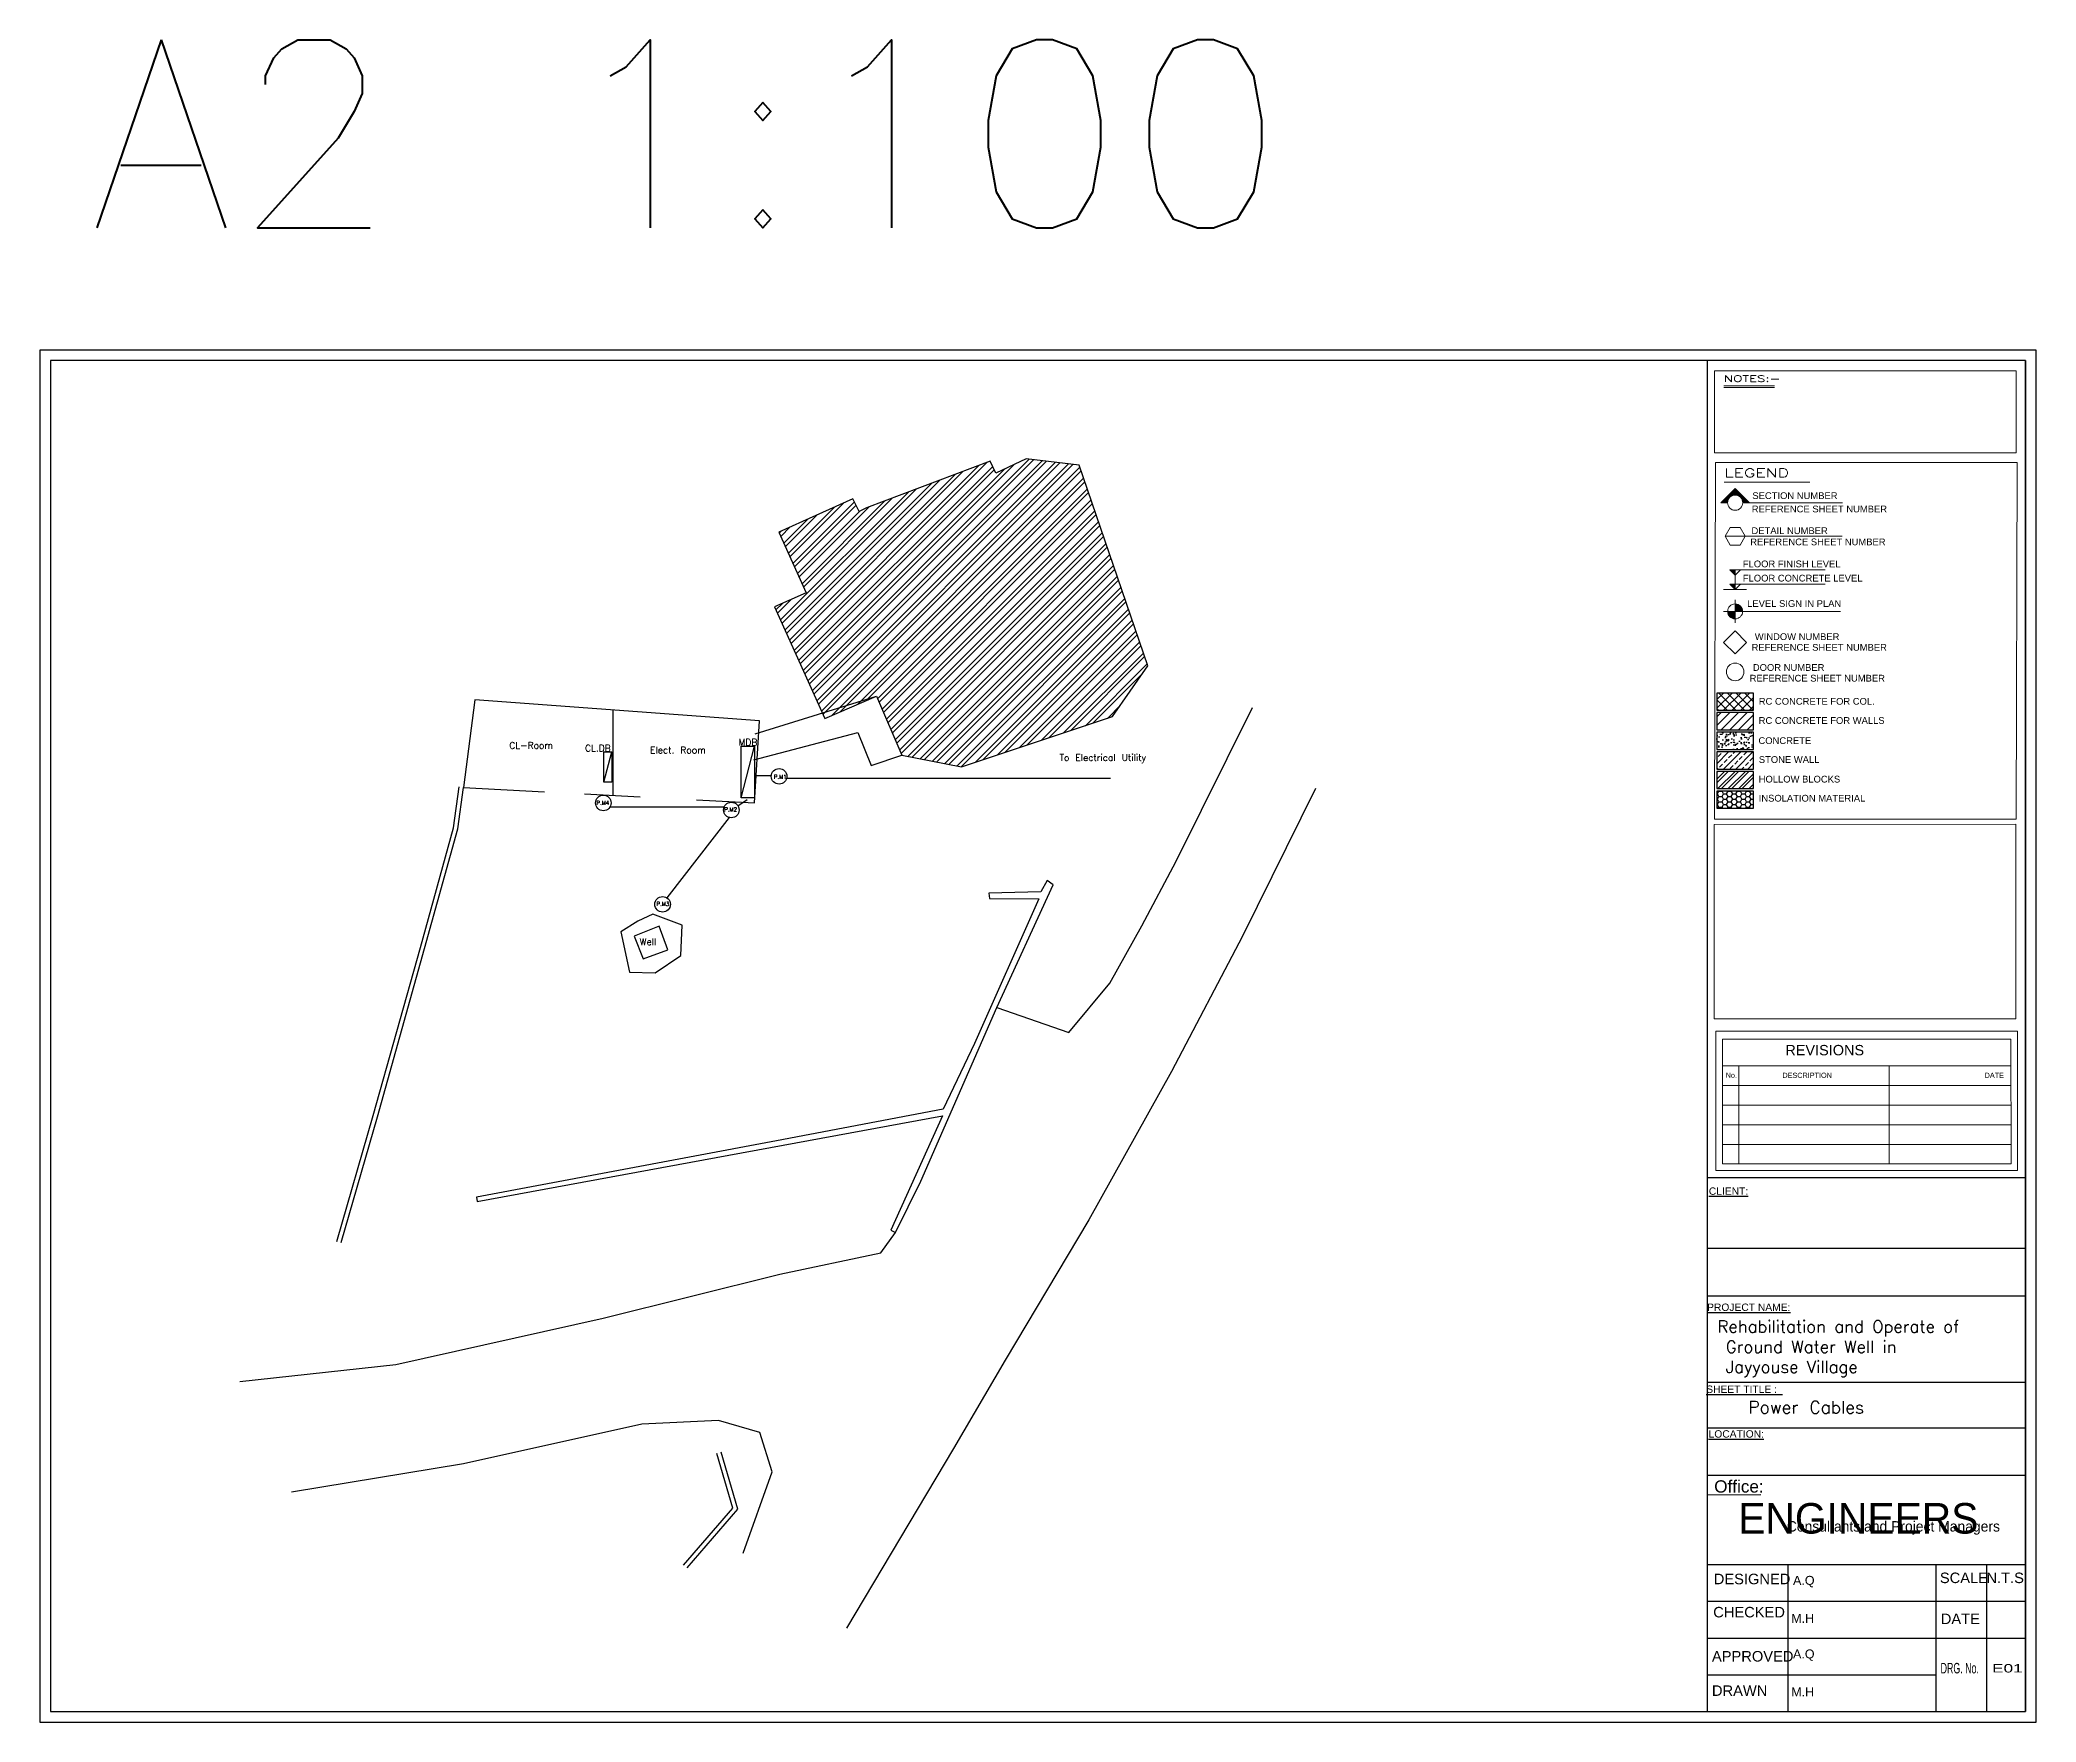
# Model space of a CAD drawing. Header units: inches. Extents: x 191440 to 383551, y 141448 to 284946.
# Drawn here: x 191784 to 191841.5, y 141612 to 141660.4 of the extents above; entities that cross this region are included whole.
import ezdxf
from ezdxf.enums import TextEntityAlignment as Align

# ---------------------------------------------------------------- set-up
doc = ezdxf.new("R2010")
doc.units = ezdxf.units.IN
doc.header["$MEASUREMENT"] = 0
for name, color, linetype in [('AS', 3, 'Continuous'), ('dim-f', 8, 'Continuous'), ('HOME', 8, 'Continuous'), ('I - Outline', 60, 'Continuous'), ('VP', 7, 'Continuous'), ('WALL', 7, 'Continuous')]:
    doc.layers.add(name, color=color, linetype=linetype)
doc.styles.add('5MM', font='simplex.shx', dxfattribs={"height": 1.25})
doc.styles.add('ROMAND10', font='ROMAND.shx', dxfattribs={"height": 0.2})
doc.styles.add('ROMANT', font='ROMAND.SHX')
doc.styles.get("Standard").update_dxf_attribs({"font": 'txt.shx', "height": 0.2})
doc.styles.add('STYLE7', font='swissi.ttf')

# ---------------------------------------------------------------- blocks, each defined once
blk = doc.blocks.new('engineers')
at = {"layer": 'dim-f', "char_height": 1.25, "attachment_point": 1, "style": '5MM'}
for s, width, insert in [('\\pt0.5;{\\fGill Sans MT|b0|i0|c0|p34;\\H1.08x;\\C30;\\c2254834;ENGINEERS\\P\\ptz;   \\P\\H0.92593x;  }', 116.5, (16.033, 18.44)), ('{\\fGill Sans MT|b0|i0|c0|p34;\\H1.08x;\\C152;\\c12285479; \\H0.34074x;Consultants and Project Managers}', 11.50217, (17.683, 17.64))]:
    blk.add_mtext_dynamic_manual_height_columns(s, width=width, gutter_width=6.25, heights=[0], dxfattribs=dict(at, insert=insert))

msp = doc.modelspace()

# ---------------------------------------------------------------- hatches: boundary and pattern name
at = {"layer": 'HOME'}
h = msp.add_hatch(dxfattribs=at)
h.set_pattern_fill('ANSI32', color=256, scale=0.03136)
h.set_pattern_definition([(45, (93567.40992, 27443.40144), (-0.21121562397, 0.21121562397), []), (45, (93567.55073, 27443.40144), (-0.21121562397, 0.21121562397), [])])
h.paths.add_polyline_path([(191807.81048, 141646.96187), (191807.60048, 141646.85668), (191807.41633, 141647.22431), (191805.28147, 141646.25953), (191806.06856, 141644.51786), (191805.15731, 141644.10605), (191806.60653, 141640.89921), (191808.09906, 141641.53857), (191808.82832, 141639.83619), (191810.54943, 141639.50387), (191814.90036, 141640.9492), (191815.91147, 141642.41214), (191813.93692, 141648.19254), (191812.41196, 141648.36887), (191811.53403, 141647.96233), (191811.37473, 141648.30634)])
at = {"layer": 'I - Outline'}
h = msp.add_hatch(dxfattribs=at)
h.set_pattern_fill('ANSI37', color=8, scale=1.411978)
h.set_pattern_definition([(45, (190929.97985, 141614.73076), (-0.124802422, 0.124802422), []), (135, (190929.97985, 141614.73076), (-0.124802422, -0.124802422), [])])
h.paths.add_polyline_path([(191833.36352, 141641.62894), (191832.30454, 141641.62894), (191832.30454, 141641.13475), (191833.36352, 141641.13475)])
h = msp.add_hatch(dxfattribs=at)
h.set_pattern_fill('ANSI31', color=8, scale=1.411978)
h.set_pattern_definition([(45, (190929.97985, 141614.73076), (-0.124802422, 0.124802422), [])])
h.paths.add_polyline_path([(191833.36352, 141640.56996), (191833.36352, 141641.06415), (191832.30454, 141641.06415), (191832.30454, 141640.56996)])
h = msp.add_hatch(dxfattribs=at)
h.set_pattern_fill('AR-CONC', color=8, scale=0.042359)
h.set_pattern_definition([(50, (190929.97985, 141614.73076), (0.30382673, -0.026581394), [0.03176951, -0.34946461]), (355, (190929.97985, 141614.73076), (-0.05877416, 0.31862367), [0.02541561, -0.27957169]), (100.451444, (190930.00517, 141614.72854), (0.24505257, 0.29204228), [0.02699993, -0.29699922]), (46.1842, (190929.97985, 141614.81548), (0.45207645, -0.07011289), [0.04765426, -0.52419691]), (96.635635, (190930.01753, 141614.80964), (0.3959167, 0.41263027), [0.04049992, -0.44549908]), (351.184164, (190929.97985, 141614.8155), (0.3959167, 0.41263027), [0.03812341, -0.41935753]), (21, (190930.02221, 141614.7943), (0.25284593, -0.17054673), [0.03176951, -0.34946461]), (326, (190930.0222, 141614.7943), (0.10306678, 0.30716882), [0.02541561, -0.27957169]), (71.451445, (190930.04328, 141614.7801), (0.35591271, 0.13662209), [0.02699993, -0.29699922]), (37.5, (190929.97985, 141614.73076), (0.005150835, 0.141011662), [0, -0.27618294, 0, -0.283807623, 0, -0.28063067]), (7.5, (190929.97985, 141614.73076), (0.111434537, 0.167070224), [0, -0.161812704, 0, -0.269829038, 0, -0.10695735]), (327.5, (190929.88539, 141614.73076), (0.226123696, -0.009554096), [0, -0.105898367, 0, -0.330402904, 0, -0.438419238]), (317.5, (190929.84303, 141614.73076), (0.24703385, 0.042403816), [0, -0.137667877, 0, -0.219421416, 0, -0.3113412])])
h.paths.add_polyline_path([(191833.36352, 141640.49936), (191832.30454, 141640.49936), (191832.30454, 141640.00517), (191833.36352, 141640.00517)])
h = msp.add_hatch(dxfattribs=at)
h.set_pattern_fill('ANSI33', color=8, scale=0.988385)
h.set_pattern_definition([(45, (190929.97985, 141614.73076), (-0.17472339, 0.17472339), []), (45, (190930.15458, 141614.73076), (-0.17472339, 0.17472339), [0.123548094, -0.061774047])])
h.paths.add_polyline_path([(191833.36352, 141639.93457), (191832.30454, 141639.93457), (191832.30454, 141639.44038), (191833.36352, 141639.44038)])
h = msp.add_hatch(dxfattribs=at)
h.set_pattern_fill('ANSI32', color=8, scale=0.564791)
h.set_pattern_definition([(45, (190929.97985, 141614.73076), (-0.149762906, 0.149762906), []), (45, (190930.0797, 141614.73076), (-0.149762906, 0.149762906), [])])
h.paths.add_polyline_path([(191833.36352, 141639.36978), (191832.30454, 141639.36978), (191832.30454, 141638.87559), (191833.36352, 141638.87559)])
h = msp.add_hatch(dxfattribs=at)
h.set_pattern_fill('HONEY', color=8, scale=0.705989)
h.set_pattern_definition([(0, (190929.979854, 141614.73076), (0.132372958, 0.076425563), [0.088248639, -0.176497278]), (120, (190929.979854, 141614.73076), (-0.132372958, 0.076425563), [0.088248639, -0.176497278]), (60, (190929.979854, 141614.73076), (0, 0.152851126), [-0.176497278, 0.088248639])])
h.paths.add_polyline_path([(191833.36352, 141638.80499), (191832.30454, 141638.80499), (191832.30454, 141638.3108), (191833.36352, 141638.3108)])

# ---------------------------------------------------------------- linework, layer by layer
msp.add_lwpolyline([(191841.5, 141651.5), (191784, 141651.5), (191784, 141612), (191841.5, 141612), (191841.5, 141651.5)])
msp.add_lwpolyline([(191841.2, 141651.2), (191784.3, 141651.2), (191784.3, 141612.3), (191841.2, 141612.3)], close=True)
at = {"layer": 'AS', "flags": 128}
for points, elevation in [([(191789.76, 141621.8104), (191794.25344, 141622.2968), (191800.2208, 141623.62928), (191805.31072, 141624.89584), (191808.22592, 141625.50896), (191808.6464, 141626.092), (191809.37408, 141627.57424), (191811.568, 141632.572), (191813.63426, 141631.85855), (191814.816, 141633.27792), (191815.74208, 141634.92464), (191816.73152, 141636.78448), (191818.92672, 141641.212)], 141.2896), ([(191820.74816, 141638.876), (191818.63808, 141634.6296), (191816.59072, 141630.73008), (191814.21568, 141626.45808), (191811.79968, 141622.42416), (191810.31872, 141619.87312), (191807.2352, 141614.7)], 142.5856), ([(191804.2528, 141616.86512), (191805.088, 141619.2056), (191804.74032, 141620.33259), (191803.5456, 141620.67824), (191801.34016, 141620.58096), (191796.20224, 141619.43344), (191791.24864, 141618.61872)], 142.30336)]:
    msp.add_lwpolyline(points, dxfattribs=dict(at, elevation=elevation))
at = {"layer": 'HOME'}
msp.add_line((191800.50389, 141641.13994), (191800.50389, 141638.68262), dxfattribs=at)
at = {"layer": 'HOME', "color": 41, "true_color": 0xf4ee51}
for p, q in [((191800.24304, 141639.06077), (191800.47076, 141639.93146)), ((191804.19481, 141638.60991), (191804.58416, 141640.09861))]:
    msp.add_line(p, q, dxfattribs=at)
at = {"layer": 'HOME', "color": 240, "true_color": 0xed1f24}
for p, q in [((191805.07335, 141639.24529), (191804.60997, 141639.24529)), ((191805.51178, 141639.18152), (191814.84235, 141639.18152)), ((191803.72032, 141638.33797), (191800.41147, 141638.33819)), ((191803.84928, 141638.04706), (191802.06169, 141635.72987)), ((191804.10103, 141638.37699), (191804.37368, 141638.56547))]:
    msp.add_line(p, q, dxfattribs=at)
at = {"layer": 'HOME', "flags": 128}
for points, elevation in [([(191813.93692, 141648.19254), (191812.41196, 141648.36887), (191811.53403, 141647.96233), (191811.37473, 141648.30634), (191807.81048, 141646.96187), (191807.60048, 141646.85668), (191807.41633, 141647.22431), (191805.28147, 141646.25953), (191806.06856, 141644.51786), (191805.15731, 141644.10605), (191806.60653, 141640.89921), (191808.09906, 141641.53857), (191808.82832, 141639.83619), (191810.54943, 141639.50387), (191814.90036, 141640.9492), (191815.91147, 141642.41214), (191813.93692, 141648.19254)], 143.70688), ([(191804.6048, 141640.45872), (191808.09906, 141641.53857)], 144.02432), ([(191804.72576, 141640.82928), (191796.53211, 141641.4322), (191796.2048, 141638.91056), (191798.53453, 141638.78703)], 144.7264), ([(191802.91733, 141638.55465), (191804.58176, 141638.4664), (191804.72576, 141640.82928)], 144.7264), ([(191804.56768, 141639.70736), (191807.56162, 141640.49408), (191807.94642, 141639.54404), (191808.82832, 141639.83619)], 144.0416), ([(191799.68898, 141638.72582), (191801.29072, 141638.6409)], 144.7264), ([(191800.98176, 141633.58768), (191801.72032, 141633.57296), (191802.46464, 141634.07216), (191802.50304, 141634.94512), (191801.65568, 141635.26128), (191801.22752, 141635.06224), (191800.73175, 141634.74961), (191800.98176, 141633.58768)], 141.61664), ([(191802.09088, 141634.23152), (191801.83296, 141634.9208), (191801.12, 141634.63216), (191801.37984, 141633.9768), (191802.09088, 141634.23152)], 141.6736)]:
    msp.add_lwpolyline(points, dxfattribs=dict(at, elevation=elevation))
at = {"layer": 'HOME', "color": 2, "true_color": 0xf1eb1f}
for points in [[(191800.24304, 141639.93146), (191800.47076, 141639.93146), (191800.47076, 141639.06076), (191800.24304, 141639.06076)], [(191804.19481, 141640.09861), (191804.58416, 141640.09861), (191804.58416, 141638.60991), (191804.19481, 141638.60991)]]:
    msp.add_lwpolyline(points, close=True, dxfattribs=at)
at = {"layer": 'HOME', "color": 240, "true_color": 0xed1f24}
for centre in [(191805.29289, 141639.22985), (191800.22914, 141638.46426), (191803.91596, 141638.26062), (191801.93705, 141635.54559)]:
    msp.add_circle(centre, 0.22444, dxfattribs=at)
at = {"layer": 'I - Outline', "color": 7}
for p, q in [((191832.03641, 141612.3), (191832.03701, 141651.19987)), ((191841.2, 141651.2), (191841.2, 141612.3)), ((191841.20679, 141627.67168), (191832.03594, 141627.67155)), ((191841.19029, 141625.63862), (191832.03733, 141625.63849)), ((191832.03671, 141624.27537), (191841.20768, 141624.27549)), ((191832.03671, 141624.27537), (191841.20768, 141624.27549)), ((191841.19999, 141621.77904), (191832.03654, 141621.77914)), ((191832.03628, 141620.47218), (191841.20698, 141620.47231)), ((191841.20716, 141619.10187), (191832.03631, 141619.10174)), ((191832.03642, 141616.53809), (191841.20712, 141616.53822)), ((191834.35191, 141616.53813), (191834.35199, 141612.3)), ((191838.61313, 141616.53816), (191838.61321, 141612.3)), ((191840.07042, 141616.5382), (191840.0705, 141612.3)), ((191832.03644, 141615.47911), (191841.20713, 141615.47924)), ((191832.03645, 141614.42013), (191841.20715, 141614.42025)), ((191832.03646, 141613.36114), (191838.61319, 141613.36127))]:
    msp.add_line(p, q, dxfattribs=at)
at = {"layer": 'I - Outline', "color": 8, "lineweight": 0}
for p, q in [((191832.23677, 141648.54758), (191832.23701, 141650.90616)), ((191832.23701, 141650.90616), (191840.92893, 141650.90628)), ((191840.92893, 141650.90628), (191840.92869, 141648.5477)), ((191832.5064, 141650.4705), (191833.96943, 141650.47053)), ((191832.5064, 141650.42234), (191833.96943, 141650.42237)), ((191840.92869, 141648.5477), (191832.23677, 141648.54758)), ((191832.23696, 141637.99487), (191832.26511, 141648.26518)), ((191832.26511, 141648.26518), (191840.95703, 141648.2653)), ((191840.95703, 141648.2653), (191840.92888, 141637.99499)), ((191832.51633, 141647.70045), (191834.9791, 141647.7005)), ((191832.62354, 141647.17658), (191832.55639, 141647.24372)), ((191832.63724, 141647.20962), (191832.57976, 141647.26709)), ((191832.65508, 141647.23852), (191832.60313, 141647.29047)), ((191832.67661, 141647.26374), (191832.62651, 141647.31384)), ((191832.7017, 141647.28539), (191832.64988, 141647.33721)), ((191832.73047, 141647.30337), (191832.67325, 141647.36059)), ((191832.76336, 141647.31723), (191832.69662, 141647.38396)), ((191832.80131, 141647.32602), (191832.71999, 141647.40733)), ((191832.73114, 141647.30371), (191832.83146, 141647.40403)), ((191832.80001, 141647.32584), (191832.83146, 141647.35729)), ((191832.90571, 141647.31511), (191832.83146, 141647.38936)), ((191832.84648, 141647.3276), (191832.83146, 141647.34262)), ((191832.88826, 141647.3206), (191832.96282, 141647.39516)), ((191832.9226, 141647.30819), (191832.98619, 141647.37179)), ((191832.9526, 141647.29145), (191833.00957, 141647.34842)), ((191832.97882, 141647.27092), (191833.03294, 141647.32505)), ((191833.00147, 141647.24683), (191833.05631, 141647.30168)), ((191833.0205, 141647.21911), (191833.07969, 141647.2783)), ((191833.03558, 141647.18744), (191833.10306, 141647.25493)), ((191833.04593, 141647.15105), (191833.12643, 141647.23156)), ((191832.61304, 141647.10969), (191832.42236, 141647.10969)), ((191832.45669, 141647.10969), (191832.43953, 141647.12685)), ((191832.50344, 141647.10969), (191832.4629, 141647.15023)), ((191832.55018, 141647.10969), (191832.48627, 141647.1736)), ((191832.59693, 141647.10969), (191832.50964, 141647.19697)), ((191832.61494, 141647.13842), (191832.53302, 141647.22035)), ((191832.53713, 141647.10969), (191832.63744, 141647.21001)), ((191832.58387, 141647.10969), (191832.61532, 141647.14114)), ((191833.11113, 141647.1097), (191833.03687, 141647.18396)), ((191833.06438, 141647.1097), (191833.04936, 141647.12472)), ((191835.92372, 141647.10976), (191833.04988, 141647.1097)), ((191833.05133, 141647.1097), (191833.14981, 141647.20819)), ((191833.09807, 141647.1097), (191833.17318, 141647.18481)), ((191833.14482, 141647.1097), (191833.19655, 141647.16144)), ((191833.19156, 141647.10971), (191833.21993, 141647.13807)), ((191833.23831, 141647.10971), (191833.2433, 141647.1147)), ((191832.68562, 141646.39489), (191832.53976, 141646.14225)), ((191835.91453, 141646.14232), (191832.53976, 141646.14225)), ((191832.53976, 141646.14225), (191832.68563, 141645.88962)), ((191832.97734, 141646.3949), (191832.68562, 141646.39489)), ((191833.1232, 141646.14226), (191832.97734, 141646.3949)), ((191832.97735, 141645.88962), (191833.1232, 141646.14226)), ((191832.68563, 141645.88962), (191832.97735, 141645.88962)), ((191832.67513, 141645.17412), (191835.42356, 141645.17417)), ((191832.8315, 141645.02408), (191832.67513, 141645.17412)), ((191832.68249, 141645.16706), (191832.68955, 141645.17412)), ((191832.69044, 141645.15943), (191832.70514, 141645.17412)), ((191832.6984, 141645.1518), (191832.72072, 141645.17412)), ((191832.70635, 141645.14417), (191832.7363, 141645.17412)), ((191832.7143, 141645.13654), (191832.75188, 141645.17412)), ((191832.72225, 141645.12891), (191832.76746, 141645.17412)), ((191832.7302, 141645.12128), (191832.78305, 141645.17412)), ((191832.73815, 141645.11365), (191832.79863, 141645.17412)), ((191832.74611, 141645.10602), (191832.81421, 141645.17412)), ((191832.75406, 141645.09839), (191832.82979, 141645.17412)), ((191832.76201, 141645.09076), (191832.8315, 141645.16025)), ((191832.76996, 141645.08313), (191832.8315, 141645.14467)), ((191832.77791, 141645.0755), (191832.8315, 141645.12909)), ((191832.78587, 141645.06787), (191832.8315, 141645.11351)), ((191832.79382, 141645.06024), (191832.8315, 141645.09792)), ((191832.80177, 141645.05261), (191832.8315, 141645.08234)), ((191832.80972, 141645.04498), (191832.8315, 141645.06676)), ((191832.81767, 141645.03735), (191832.8315, 141645.05118)), ((191832.82563, 141645.02972), (191832.8315, 141645.0356)), ((191832.8315, 141645.02408), (191832.98787, 141645.17413)), ((191832.8315, 141645.17412), (191832.83151, 141644.61253)), ((191832.50045, 141644.61253), (191833.16257, 141644.61254)), ((191832.67514, 141644.76257), (191835.42357, 141644.76263)), ((191832.83151, 141644.61253), (191832.67514, 141644.76257)), ((191832.67922, 141644.75865), (191832.68314, 141644.76257)), ((191832.68717, 141644.75102), (191832.69872, 141644.76257)), ((191832.69513, 141644.74339), (191832.71431, 141644.76257)), ((191832.70308, 141644.73576), (191832.72989, 141644.76257)), ((191832.71103, 141644.72813), (191832.74547, 141644.76257)), ((191832.71898, 141644.7205), (191832.76105, 141644.76257)), ((191832.72693, 141644.71287), (191832.77663, 141644.76257)), ((191832.73489, 141644.70524), (191832.79221, 141644.76258)), ((191832.74284, 141644.69761), (191832.8078, 141644.76258)), ((191832.75079, 141644.68998), (191832.82338, 141644.76258)), ((191832.75874, 141644.68235), (191832.83151, 141644.75512)), ((191832.76669, 141644.67472), (191832.83151, 141644.73954)), ((191832.77465, 141644.66709), (191832.83151, 141644.72396)), ((191832.7826, 141644.65947), (191832.83151, 141644.70838)), ((191832.79055, 141644.65184), (191832.83151, 141644.6928)), ((191832.7985, 141644.64421), (191832.83151, 141644.67721)), ((191832.80645, 141644.63658), (191832.83151, 141644.66163)), ((191832.81441, 141644.62895), (191832.83151, 141644.64605)), ((191832.82236, 141644.62132), (191832.83151, 141644.63047)), ((191832.83031, 141644.61369), (191832.83151, 141644.61489)), ((191832.83151, 141644.61253), (191832.98788, 141644.76258)), ((191832.50046, 141643.97806), (191835.86613, 141643.97812)), ((191832.61738, 141643.96445), (191832.63099, 141643.97806)), ((191832.61876, 141643.95025), (191832.64657, 141643.97806)), ((191832.62094, 141643.93685), (191832.66215, 141643.97806)), ((191832.62383, 141643.92415), (191832.67774, 141643.97806)), ((191832.62734, 141643.91209), (191832.69332, 141643.97806)), ((191832.63143, 141643.90058), (191832.7089, 141643.97806)), ((191832.63603, 141643.88961), (191832.72448, 141643.97806)), ((191832.64112, 141643.87912), (191832.74006, 141643.97806)), ((191832.64668, 141643.86909), (191832.75564, 141643.97806)), ((191832.65268, 141643.85951), (191832.77123, 141643.97806)), ((191832.6591, 141643.85035), (191832.78681, 141643.97806)), ((191832.66593, 141643.8416), (191832.80239, 141643.97806)), ((191832.67318, 141643.83326), (191832.81797, 141643.97806)), ((191832.68082, 141643.82532), (191832.83152, 141643.97603)), ((191832.68886, 141643.81778), (191832.83152, 141643.96045)), ((191832.69731, 141643.81065), (191832.83152, 141643.94487)), ((191832.70616, 141643.80392), (191832.83152, 141643.92929)), ((191832.71543, 141643.79761), (191832.83152, 141643.9137)), ((191832.72513, 141643.79172), (191832.83152, 141643.89812)), ((191832.73527, 141643.78629), (191832.83152, 141643.88254)), ((191832.74589, 141643.78132), (191832.83152, 141643.86696)), ((191832.757, 141643.77685), (191832.83153, 141643.85138)), ((191832.76864, 141643.77291), (191832.83153, 141643.8358)), ((191832.78087, 141643.76955), (191832.83153, 141643.82021)), ((191832.79374, 141643.76684), (191832.83153, 141643.80463)), ((191832.80733, 141643.76486), (191832.83153, 141643.78905)), ((191832.83152, 141644.30912), (191832.83153, 141643.647)), ((191832.83152, 141644.1786), (191832.84513, 141644.1922)), ((191832.83152, 141644.16301), (191832.85933, 141644.19083)), ((191832.83152, 141644.14743), (191832.87273, 141644.18864)), ((191832.83152, 141644.13185), (191832.88542, 141644.18576)), ((191832.83152, 141644.11627), (191832.89749, 141644.18224)), ((191832.83152, 141644.10069), (191832.90899, 141644.17816)), ((191832.83152, 141644.0851), (191832.91997, 141644.17356)), ((191832.83152, 141644.06952), (191832.93046, 141644.16847)), ((191832.83152, 141644.05394), (191832.94049, 141644.16291)), ((191832.83152, 141644.03836), (191832.95007, 141644.15691)), ((191832.83152, 141644.02278), (191832.95923, 141644.15049)), ((191832.83152, 141644.0072), (191832.96798, 141644.14366)), ((191832.83152, 141643.99161), (191832.97632, 141644.13642)), ((191832.83355, 141643.97806), (191832.98426, 141644.12877)), ((191832.84914, 141643.97806), (191832.9918, 141644.12073)), ((191832.86472, 141643.97806), (191832.99893, 141644.11228)), ((191832.8803, 141643.97806), (191833.00566, 141644.10343)), ((191832.89588, 141643.97806), (191833.01197, 141644.09416)), ((191832.91146, 141643.97806), (191833.01786, 141644.08446)), ((191832.92704, 141643.97806), (191833.02329, 141644.07432)), ((191832.94263, 141643.97807), (191833.02826, 141644.06371)), ((191832.95821, 141643.97807), (191833.03274, 141644.0526)), ((191832.97379, 141643.97807), (191833.03667, 141644.04095)), ((191832.98937, 141643.97807), (191833.04003, 141644.02873)), ((191833.00495, 141643.97807), (191833.04274, 141644.01586)), ((191833.02054, 141643.97807), (191833.04473, 141644.00226)), ((191833.03612, 141643.97807), (191833.04587, 141643.98782)), ((191832.82809, 141643.41538), (191832.50048, 141643.08776)), ((191832.82177, 141643.76371), (191832.83153, 141643.77347)), ((191833.15571, 141643.08778), (191832.82809, 141643.41538)), ((191832.50048, 141643.08776), (191832.8281, 141642.76016)), ((191832.8281, 141642.76016), (191833.15571, 141643.08778)), ((191832.22797, 141637.8482), (191840.91989, 141637.84832)), ((191832.22808, 141632.25193), (191832.22797, 141637.8482)), ((191840.92888, 141637.99499), (191832.23696, 141637.99487)), ((191840.91989, 141637.84832), (191840.92, 141632.25205)), ((191840.92, 141632.25205), (191832.22808, 141632.25193)), ((191832.27532, 141631.88969), (191840.96724, 141631.88981)), ((191832.2754, 141627.88526), (191832.27532, 141631.88969)), ((191840.96724, 141631.88981), (191840.96732, 141627.88538)), ((191832.46495, 141631.66568), (191840.77762, 141631.66579)), ((191832.46502, 141628.06931), (191832.46495, 141631.66568)), ((191840.77762, 141631.66579), (191840.77769, 141628.06942)), ((191832.46497, 141630.89478), (191840.77764, 141630.89489)), ((191832.94112, 141630.89479), (191832.94118, 141628.06932)), ((191837.26989, 141630.89487), (191837.26995, 141628.0694)), ((191832.46498, 141630.32968), (191840.77765, 141630.32979)), ((191832.46499, 141629.76459), (191840.77766, 141629.7647)), ((191832.465, 141629.1995), (191840.77767, 141629.19961)), ((191832.46501, 141628.6344), (191840.77768, 141628.63451)), ((191840.96732, 141627.88538), (191832.2754, 141627.88526)), ((191840.77769, 141628.06942), (191832.46502, 141628.06931))]:
    msp.add_line(p, q, dxfattribs=at)
at = {"layer": 'I - Outline', "color": 8}
for p, q in [((191832.42236, 141647.10969), (191832.83532, 141647.52266)), ((191832.44364, 141647.10969), (191832.83146, 141647.49753)), ((191832.49038, 141647.10969), (191832.83146, 141647.45078)), ((191832.83146, 141647.34262), (191832.74337, 141647.43071)), ((191832.83146, 141647.38936), (191832.76674, 141647.45408)), ((191832.83146, 141647.43611), (191832.79011, 141647.47745)), ((191832.83146, 141647.48285), (191832.81348, 141647.50083)), ((191832.83146, 141647.32812), (191832.83146, 141647.5188)), ((191832.83146, 141647.49753), (191832.84596, 141647.51203)), ((191832.83146, 141647.45078), (191832.86933, 141647.48865)), ((191833.20462, 141647.10971), (191832.83146, 141647.48285)), ((191832.83146, 141647.40403), (191832.8927, 141647.46528)), ((191832.83146, 141647.35729), (191832.91607, 141647.44191)), ((191833.15787, 141647.10971), (191832.83146, 141647.43611)), ((191833.24829, 141647.10971), (191832.83532, 141647.52266)), ((191832.84838, 141647.32746), (191832.93945, 141647.41854))]:
    msp.add_line(p, q, dxfattribs=at)
at = {"layer": 'I - Outline', "color": 4}
msp.add_line((191832.03651, 141618.54309), (191833.5753, 141618.54797), dxfattribs=at)
at = {"layer": 'I - Outline', "color": 8}
for points in [[(191833.36352, 141641.62894), (191832.30454, 141641.62894), (191832.30454, 141641.13475), (191833.36352, 141641.13475)], [(191833.36352, 141641.06415), (191832.30454, 141641.06415), (191832.30454, 141640.56996), (191833.36352, 141640.56996)], [(191833.36352, 141640.49936), (191832.30454, 141640.49936), (191832.30454, 141640.00517), (191833.36352, 141640.00517)], [(191833.36352, 141639.93457), (191832.30454, 141639.93457), (191832.30454, 141639.44038), (191833.36352, 141639.44038)], [(191833.36352, 141639.36978), (191832.30454, 141639.36978), (191832.30454, 141638.87559), (191833.36352, 141638.87559)], [(191833.36352, 141638.80499), (191832.30454, 141638.80499), (191832.30454, 141638.3108), (191833.36352, 141638.3108)]]:
    msp.add_lwpolyline(points, close=True, dxfattribs=at)
at = {"layer": 'I - Outline', "color": 8, "lineweight": 0}
for centre, radius in [((191832.83146, 141647.1097), 0.21842), ((191832.83152, 141643.97806), 0.21457), ((191832.83156, 141642.23757), 0.25338)]:
    msp.add_circle(centre, radius, dxfattribs=at)
at = {"layer": 'WALL', "flags": 128}
for points, elevation in [([(191792.55284, 141625.84136), (191793.59657, 141629.46402), (191794.95895, 141634.30367), (191795.90963, 141637.74312), (191796.07807, 141638.92857)], 141.61344), ([(191792.67584, 141625.80592), (191793.71968, 141629.42896), (191795.08224, 141634.26928), (191796.0352, 141637.71696), (191796.2048, 141638.91056)], 141.61344), ([(191809.37408, 141627.57424), (191811.568, 141632.572), (191813.1872, 141636.10544), (191813.0176, 141636.23152), (191812.83136, 141635.90128), (191811.33248, 141635.87056), (191811.35296, 141635.70992), (191812.7744, 141635.70096), (191810.92416, 141631.54096), (191810.01728, 141629.64464), (191805.21408, 141628.73392), (191800.35968, 141627.82384), (191796.57472, 141627.11664), (191796.59968, 141626.99248), (191810.00366, 141629.45455), (191808.5072, 141626.1607), (191808.6464, 141626.092)], 141.2896), ([(191808.6464, 141626.092), (191809.37408, 141627.57424)], 141.2896), ([(191802.54302, 141616.5205), (191803.95752, 141618.16259), (191803.4995, 141619.73558)], 142.46784), ([(191802.64, 141616.43696), (191804.09984, 141618.13168), (191803.6224, 141619.77136)], 142.46784)]:
    msp.add_lwpolyline(points, dxfattribs=dict(at, elevation=elevation))

# ---------------------------------------------------------------- block references
at = {"layer": 'I - Outline', "xscale": 0.6506395646974747, "yscale": 0.6506395646974747, "zscale": 0.6506395646974747, "rotation": 0.0010941101885149}
msp.add_blockref('engineers', (191822.48867, 141606.30738), dxfattribs=at)

# ---------------------------------------------------------------- texts
at = {"insert": (191785.40374, 141660.4334), "char_height": 5.407852, "attachment_point": 1}
msp.add_mtext_dynamic_manual_height_columns('A2 1:100', width=34.063547, gutter_width=1, heights=[0], dxfattribs=at)
at = {"layer": 'HOME', "attachment_point": 1}
for s, width, insert, char_height in [('CL-Room', 2.6741065, (191797.51974, 141640.21741), 0.192), ('CL.DB', 2.6741065, (191799.7039, 141640.13698), 0.192), ('Elect. Room', 2.6741065, (191801.57731, 141640.08264), 0.192), ('MDB', 2.6741065, (191804.12442, 141640.30595), 0.192), ('To Electrical Utility', 2.9592075, (191813.36761, 141639.86612), 0.192), ('P.M1', 2.6741065, (191805.14142, 141639.27512), 0.11456), ('P.M4', 2.6741065, (191800.03048, 141638.52447), 0.11456), ('P.M2', 2.6741065, (191803.71284, 141638.33564), 0.11456), ('P.M3', 2.6741065, (191801.76145, 141635.61544), 0.11456), ('Well', 2.6741065, (191801.27712, 141634.56466), 0.192)]:
    msp.add_mtext_dynamic_manual_height_columns(s, width=width, gutter_width=1, heights=[0], dxfattribs=dict(at, insert=insert, char_height=char_height))
at = {"layer": 'I - Outline', "color": 7, "style": 'ROMANT', "width": 1.5}
for s, height, p in [('NOTES:-', 0.187366, (191832.50975, 141650.58713)), ('LEGEND', 0.243576, (191832.52371, 141647.84611))]:
    msp.add_text(s, height=height, rotation=0.0010941, dxfattribs=at).set_placement(p)
at = {"layer": 'I - Outline', "color": 8, "lineweight": 0, "style": 'STYLE7'}
for s, height, p in [('SECTION NUMBER', 0.1939171, (191833.32786, 141647.21429)), ('REFERENCE SHEET NUMBER', 0.1939171, (191833.30973, 141646.83108)), ('REFERENCE SHEET NUMBER', 0.1939171, (191833.26651, 141645.88382)), ('DETAIL NUMBER', 0.1939171, (191833.30279, 141646.20519)), ('FLOOR FINISH LEVEL', 0.1939171, (191833.05273, 141645.25013)), ('FLOOR CONCRETE LEVEL', 0.1939171, (191833.05294, 141644.84015)), ('LEVEL SIGN IN PLAN', 0.1939171, (191833.17775, 141644.10877)), ('WINDOW NUMBER', 0.1939171, (191833.39777, 141643.15517)), ('REFERENCE SHEET NUMBER', 0.1939171, (191833.30483, 141642.84664)), ('REFERENCE SHEET NUMBER', 0.1939171, (191833.24901, 141641.95911)), ('DOOR NUMBER', 0.1939171, (191833.34195, 141642.26765)), ('RC CONCRETE FOR COL.', 0.1939171, (191833.51188, 141641.29358)), ('RC CONCRETE FOR WALLS', 0.1939171, (191833.50946, 141640.74048)), ('CONCRETE', 0.193917, (191833.50357, 141640.16173)), ('STONE WALL', 0.193917, (191833.51356, 141639.61725)), ('HOLLOW BLOCKS', 0.1939171, (191833.51029, 141639.05244)), ('INSOLATION MATERIAL', 0.1939171, (191833.5103, 141638.50349)), ('A.Q', 0.257433, (191834.49937, 141615.95089)), ('M.H', 0.257433, (191834.44774, 141614.85674)), ('A.Q', 0.257433, (191834.49941, 141613.83292)), ('M.H', 0.257433, (191834.44778, 141612.73878))]:
    msp.add_text(s, height=height, rotation=0.0010941, dxfattribs=at).set_placement(p)
at = {"layer": 'I - Outline', "color": 4, "style": 'STYLE7'}
for s, height, p in [('REVISIONS', 0.298334, (191834.27701, 141631.19807)), ('No.', 0.149167, (191832.55919, 141630.54933)), ('DESCRIPTION', 0.149167, (191834.19385, 141630.54744)), ('DATE', 0.149167, (191840.01876, 141630.54765)), ('Office:', 0.352995, (191832.22881, 141618.60808)), ('DESIGNED', 0.302446, (191832.21595, 141615.96849)), ('SCALE', 0.302446, (191838.72904, 141616.00154)), ('N.T.S', 0.302446, (191840.07042, 141616.00154)), ('CHECKED', 0.302446, (191832.20021, 141615.01315)), ('DATE', 0.302446, (191838.75465, 141614.82001)), ('APPROVED', 0.302446, (191832.16334, 141613.74237)), ('DRAWN', 0.302446, (191832.16334, 141612.75399))]:
    msp.add_text(s, height=height, rotation=0.0010941, dxfattribs=at).set_placement(p)
for s, height, p in [('%%UCLIENT:', 0.211797, (191832.64144, 141627.18202)), ('%%UPROJECT NAME:', 0.2117967, (191833.2234, 141623.83804)), ('%%USHEET TITLE :  ', 0.2117967, (191833.09883, 141621.47744)), ('%%ULOCATION:', 0.2117967, (191832.86384, 141620.19038))]:
    msp.add_text(s, height=height, rotation=0.0010941, dxfattribs=at).set_placement(p, align=Align.CENTER)
for s, height, width, p, p2 in [('DRG. No.', 0.302446, 0.621053, (191838.75011, 141613.40125), (191839.85302, 141613.40127)), ('E01', 0.241957, 1.556051, (191840.23295, 141613.42712), (191841.11528, 141613.42713))]:
    msp.add_text(s, height=height, rotation=0.0010941, dxfattribs=dict(at, width=width)).set_placement(p, p2, align=Align.FIT)
at = {"layer": 'VP', "insert": (191832.324, 141623.56211), "char_height": 0.3487507, "width": 20.1403528, "attachment_point": 1, "style": 'ROMAND10'}
msp.add_mtext('Rehabilitation and Operate of\\P Ground Water Well in\\P Jayyouse Village', dxfattribs=at)
at = {"layer": 'VP', "insert": (191834.87998, 141620.88334), "char_height": 0.36, "attachment_point": 8}
msp.add_mtext_dynamic_manual_height_columns('Power Cables ', width=506.4403967, gutter_width=1, heights=[0], dxfattribs=at)

doc.saveas('drawing.dxf')
